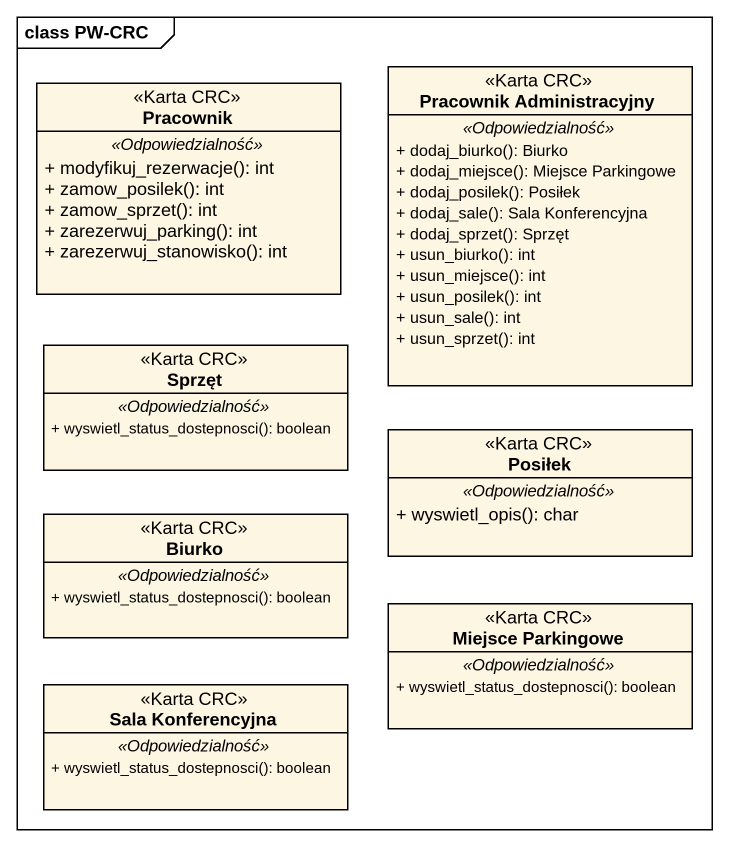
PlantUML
@startuml
mainframe class PW-CRC
hide circle
hide empty members
skinparam classAttributeIconSize 0
class "Pracownik Administracyjny" as Pracownik_Administracyjny <<Karta CRC>> {
  .. <<Odpowiedzialność>> ..
  + dodaj_biurko(): Biurko
  + dodaj_miejsce(): Miejsce Parkingowe
  + dodaj_posilek(): Posiłek
  + dodaj_sale(): Sala Konferencyjna
  + dodaj_sprzet(): Sprzęt
  + usun_biurko(): int
  + usun_miejsce(): int
  + usun_posilek(): int
  + usun_sale(): int
  + usun_sprzet(): int
}
class Pracownik <<Karta CRC>> {
  .. <<Odpowiedzialność>> ..
  + modyfikuj_rezerwacje(): int
  + zamow_posilek(): int
  + zamow_sprzet(): int
  + zarezerwuj_parking(): int
  + zarezerwuj_stanowisko(): int
}
class Sprzęt <<Karta CRC>> {
  .. <<Odpowiedzialność>> ..
  + wyswietl_status_dostepnosci(): boolean
}
class Posiłek <<Karta CRC>> {
  .. <<Odpowiedzialność>> ..
  + wyswietl_opis(): char
}
class Biurko <<Karta CRC>> {
  .. <<Odpowiedzialność>> ..
  + wyswietl_status_dostepnosci(): boolean
}
class "Miejsce Parkingowe" as Miejsce_Parkingowe <<Karta CRC>> {
  .. <<Odpowiedzialność>> ..
  + wyswietl_status_dostepnosci(): boolean
}
class "Sala Konferencyjna" as Sala_Konferencyjna <<Karta CRC>> {
  .. <<Odpowiedzialność>> ..
  + wyswietl_status_dostepnosci(): boolean
}
@enduml
